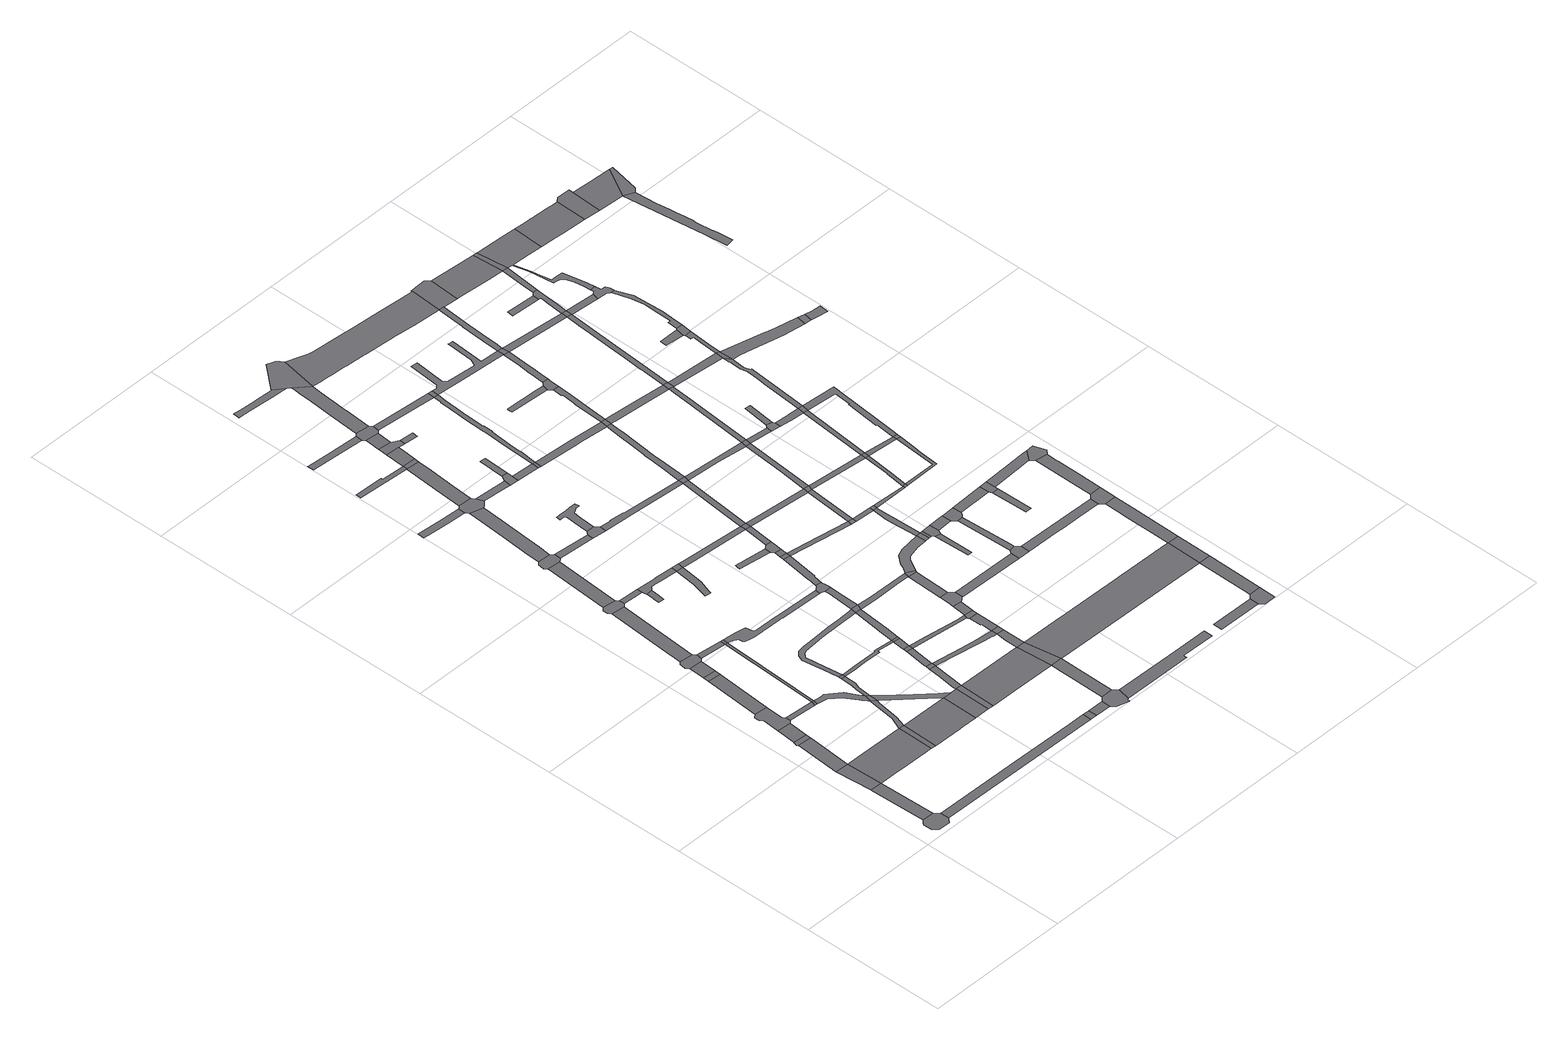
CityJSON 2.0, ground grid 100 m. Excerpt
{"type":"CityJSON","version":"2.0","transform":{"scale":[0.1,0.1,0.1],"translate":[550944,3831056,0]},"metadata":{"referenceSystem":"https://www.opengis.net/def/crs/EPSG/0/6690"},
"CityObjects":{
"road1":{"type":"Road","geometry":[{"type":"MultiSurface","lod":"1","boundaries":[[[0,1,2,3,4,5,6,7,8,9,10,11,12,13,14]]]}]},
"road2":{"type":"Road","attributes":{"RoadStructureAttribute.sectionType":"1"},"geometry":[{"type":"MultiSurface","lod":"1","boundaries":[[[15,16,0,14,17]]]}]},
"road3":{"type":"Road","geometry":[{"type":"MultiSurface","lod":"1","boundaries":[[[18,15,17,19]]]}]},
"road4":{"type":"Road","attributes":{"RoadStructureAttribute.sectionType":"1"},"geometry":[{"type":"MultiSurface","lod":"1","boundaries":[[[20,21,18,19,22]]]}]},
"road5":{"type":"Road","geometry":[{"type":"MultiSurface","lod":"1","boundaries":[[[23,24,25,20,22,26,27]]]}]},
"road6":{"type":"Road","attributes":{"RoadStructureAttribute.sectionType":"1"},"geometry":[{"type":"MultiSurface","lod":"1","boundaries":[[[28,27,26,29]]]}]},
"road7":{"type":"Road","geometry":[{"type":"MultiSurface","lod":"1","boundaries":[[[30,31,32,33,28,29,34,35,36,37]]]}]},
"road8":{"type":"Road","attributes":{"function":"3","RoadStructureAttribute.sectionType":"1"},"geometry":[{"type":"MultiSurface","lod":"1","boundaries":[[[38,39,19,17,40,41,42,43,44,45,46,47]]]}]},
"road9":{"type":"Road","attributes":{"RoadStructureAttribute.sectionType":"1"},"geometry":[{"type":"MultiSurface","lod":"1","boundaries":[[[48,30,37,49]]]}]},
"road10":{"type":"Road","attributes":{"RoadStructureAttribute.sectionType":"1"},"geometry":[{"type":"MultiSurface","lod":"1","boundaries":[[[35,34,50,51]]]}]},
"road11":{"type":"Road","geometry":[{"type":"MultiSurface","lod":"1","boundaries":[[[52,48,49,53]]]}]},
"road12":{"type":"Road","attributes":{"RoadStructureAttribute.sectionType":"1"},"geometry":[{"type":"MultiSurface","lod":"1","boundaries":[[[54,52,53,55]]]}]},
"road13":{"type":"Road","geometry":[{"type":"MultiSurface","lod":"1","boundaries":[[[47,46,56,57]]]}]},
"road14":{"type":"Road","geometry":[{"type":"MultiSurface","lod":"1","boundaries":[[[51,50,58,59]]]}]},
"road15":{"type":"Road","attributes":{"RoadStructureAttribute.sectionType":"1"},"geometry":[{"type":"MultiSurface","lod":"1","boundaries":[[[60,61,11,10,62,63]]]}]},
"road16":{"type":"Road","geometry":[{"type":"MultiSurface","lod":"1","boundaries":[[[64,65,66,67,68,69,54,55,70,71,72,73,74]]]}]},
"road17":{"type":"Road","attributes":{"RoadStructureAttribute.sectionType":"1"},"geometry":[{"type":"MultiSurface","lod":"1","boundaries":[[[75,76,77,78,79,80,59,58,81,82,83,84,85,86,87,88,89]]]}]},
"road18":{"type":"Road","attributes":{"RoadStructureAttribute.sectionType":"1"},"geometry":[{"type":"MultiSurface","lod":"1","boundaries":[[[88,90,91,92,47,57,93,94,95]]]}]},
"road19":{"type":"Road","attributes":{"RoadStructureAttribute.sectionType":"1"},"geometry":[{"type":"MultiSurface","lod":"1","boundaries":[[[96,97,98,51,59,99,100,101]]]}]},
"road20":{"type":"Road","attributes":{"RoadStructureAttribute.sectionType":"1"},"geometry":[{"type":"MultiSurface","lod":"1","boundaries":[[[102,103,104,64,74,105]]]}]},
"road21":{"type":"Road","attributes":{"RoadStructureAttribute.sectionType":"1"},"geometry":[{"type":"MultiSurface","lod":"1","boundaries":[[[106,72,71,96,107]]]}]},
"road22":{"type":"Road","attributes":{"function":"3","RoadStructureAttribute.sectionType":"1"},"geometry":[{"type":"MultiSurface","lod":"1","boundaries":[[[108,57,56,109,110,111,112]]]}]},
"road23":{"type":"Road","geometry":[{"type":"MultiSurface","lod":"1","boundaries":[[[89,88,95,113]]]}]},
"road24":{"type":"Road","attributes":{"RoadStructureAttribute.sectionType":"1"},"geometry":[{"type":"MultiSurface","lod":"1","boundaries":[[[114,115,116,117,89,113,118,119,120,121,122]]]}]},
"road25":{"type":"Road","geometry":[{"type":"MultiSurface","lod":"1","boundaries":[[[123,124,125,126,127,128,102,105,129,130,131,132,133]]]}]},
"road26":{"type":"Road","geometry":[{"type":"MultiSurface","lod":"1","boundaries":[[[107,96,101,134]]]}]},
"road27":{"type":"Road","geometry":[{"type":"MultiSurface","lod":"1","boundaries":[[[135,114,122,136]]]}]},
"road28":{"type":"Road","attributes":{"RoadStructureAttribute.sectionType":"1"},"geometry":[{"type":"MultiSurface","lod":"1","boundaries":[[[137,138,139,140,113,95,141,142,112,143]]]}]},
"road29":{"type":"Road","attributes":{"RoadStructureAttribute.sectionType":"1"},"geometry":[{"type":"MultiSurface","lod":"1","boundaries":[[[144,123,133,145]]]}]},
"road30":{"type":"Road","attributes":{"RoadStructureAttribute.sectionType":"1"},"geometry":[{"type":"MultiSurface","lod":"1","boundaries":[[[131,130,146,147,148,149,150]]]}]},
"road31":{"type":"Road","geometry":[{"type":"MultiSurface","lod":"1","boundaries":[[[112,111,151,152,143]]]}]},
"road32":{"type":"Road","geometry":[{"type":"MultiSurface","lod":"1","boundaries":[[[153,154,155,156,157,158,159,160]]]}]},
"road33":{"type":"Road","geometry":[{"type":"MultiSurface","lod":"1","boundaries":[[[161,162,163,164,165,144,145,166,167,168,169,170]]]}]},
"road34":{"type":"Road","geometry":[{"type":"MultiSurface","lod":"1","boundaries":[[[151,171,172,152]]]}]},
"road35":{"type":"Road","attributes":{"RoadStructureAttribute.sectionType":"1"},"geometry":[{"type":"MultiSurface","lod":"1","boundaries":[[[173,174,175,176,177,178,179]]]}]},
"road36":{"type":"Road","attributes":{"RoadStructureAttribute.sectionType":"1"},"geometry":[{"type":"MultiSurface","lod":"1","boundaries":[[[180,181,182,183,136,122,184,185,186,187,188,189]]]}]},
"road37":{"type":"Road","attributes":{"RoadStructureAttribute.sectionType":"1"},"geometry":[{"type":"MultiSurface","lod":"1","boundaries":[[[190,191,192,193,194,195,196,197,198,199,200,201,202,203,135,136,204,205,206,207,208,209,210,211]]]}]},
"road38":{"type":"Road","attributes":{"RoadStructureAttribute.sectionType":"1"},"geometry":[{"type":"MultiSurface","lod":"1","boundaries":[[[212,213,214,215,152,172,216,217]]]}]},
"road39":{"type":"Road","attributes":{"RoadStructureAttribute.sectionType":"1"},"geometry":[{"type":"MultiSurface","lod":"1","boundaries":[[[218,219,220,221,161,170,222,223,224,225]]]}]},
"road40":{"type":"Road","attributes":{"RoadStructureAttribute.sectionType":"1"},"geometry":[{"type":"MultiSurface","lod":"1","boundaries":[[[226,227,228,229,150,149,160,159,230,231,232,233,234,235,236,237]]]}]},
"road41":{"type":"Road","attributes":{"RoadStructureAttribute.sectionType":"1"},"geometry":[{"type":"MultiSurface","lod":"1","boundaries":[[[238,239,240,241,242,243,244,245,246,247,248,249,134,101,250,251,252,253,254,255,256,257,258,259,260,261,262,263,264,265,266,267]]]}]},
"road42":{"type":"Road","geometry":[{"type":"MultiSurface","lod":"1","boundaries":[[[268,212,217,269,270]]]}]},
"road43":{"type":"Road","geometry":[{"type":"MultiSurface","lod":"1","boundaries":[[[271,63,62,272,273]]]}]},
"road44":{"type":"Road","attributes":{"RoadStructureAttribute.sectionType":"1"},"geometry":[{"type":"MultiSurface","lod":"1","boundaries":[[[274,168,167,275,276]]]}]},
"road45":{"type":"Road","attributes":{"RoadStructureAttribute.sectionType":"1"},"geometry":[{"type":"MultiSurface","lod":"1","boundaries":[[[277,278,279,268,270,280,281]]]}]},
"road46":{"type":"Road","attributes":{"RoadStructureAttribute.sectionType":"1"},"geometry":[{"type":"MultiSurface","lod":"1","boundaries":[[[282,283,284,285,286,287,288,289]]]}]},
"road47":{"type":"Road","attributes":{"RoadStructureAttribute.sectionType":"1"},"geometry":[{"type":"MultiSurface","lod":"1","boundaries":[[[236,290,291,292,293,294,295,296,297,298,299]]]}]},
"road48":{"type":"Road","geometry":[{"type":"MultiSurface","lod":"1","boundaries":[[[300,277,281,301]]]}]},
"road49":{"type":"Road","attributes":{"RoadStructureAttribute.sectionType":"1"},"geometry":[{"type":"MultiSurface","lod":"1","boundaries":[[[273,272,302,303]]]}]},
"road50":{"type":"Road","geometry":[{"type":"MultiSurface","lod":"1","boundaries":[[[304,305,306,179,178,307,218,225,308,309,310,311,312,313]]]}]},
"road51":{"type":"Road","attributes":{"RoadStructureAttribute.sectionType":"1"},"geometry":[{"type":"MultiSurface","lod":"1","boundaries":[[[188,314,300,301,315]]]}]},
"road52":{"type":"Road","attributes":{"function":"3","RoadStructureAttribute.sectionType":"1"},"geometry":[{"type":"MultiSurface","lod":"1","boundaries":[[[316,317,318,172,171,319,320,321,322]]]}]},
"road53":{"type":"Road","geometry":[{"type":"MultiSurface","lod":"1","boundaries":[[[189,188,315,323]]]}]},
"road54":{"type":"Road","geometry":[{"type":"MultiSurface","lod":"1","boundaries":[[[237,236,299,324]]]}]},
"road55":{"type":"Road","attributes":{"RoadStructureAttribute.sectionType":"1"},"geometry":[{"type":"MultiSurface","lod":"1","boundaries":[[[325,326,327,328,329,330,331,332]]]}]},
"road56":{"type":"Road","attributes":{"RoadStructureAttribute.sectionType":"1"},"geometry":[{"type":"MultiSurface","lod":"1","boundaries":[[[211,333,334,335,189,323,336,337]]]}]},
"road57":{"type":"Road","attributes":{"RoadStructureAttribute.sectionType":"1"},"geometry":[{"type":"MultiSurface","lod":"1","boundaries":[[[288,338,339,304,313,340,341,342]]]}]},
"road58":{"type":"Road","geometry":[{"type":"MultiSurface","lod":"1","boundaries":[[[343,276,275,344,345,346]]]}]},
"road59":{"type":"Road","geometry":[{"type":"MultiSurface","lod":"1","boundaries":[[[347,348,303,302,349,350,351,352,353,354,355,356,357]]]}]},
"road60":{"type":"Road","attributes":{"RoadStructureAttribute.sectionType":"1"},"geometry":[{"type":"MultiSurface","lod":"1","boundaries":[[[358,359,360,269,217,361,362,363,364,365,366]]]}]},
"road61":{"type":"Road","geometry":[{"type":"MultiSurface","lod":"1","boundaries":[[[190,211,337,367]]]}]},
"road62":{"type":"Road","attributes":{"RoadStructureAttribute.sectionType":"1"},"geometry":[{"type":"MultiSurface","lod":"1","boundaries":[[[311,310,368,369,370]]]}]},
"road63":{"type":"Road","geometry":[{"type":"MultiSurface","lod":"1","boundaries":[[[371,372,373,374,375,376,377,378,379,380,381,382,383,384,385,386,387,388,343,346]]]}]},
"road64":{"type":"Road","geometry":[{"type":"MultiSurface","lod":"1","boundaries":[[[289,288,342,389]]]}]},
"road65":{"type":"Road","attributes":{"RoadStructureAttribute.sectionType":"1"},"geometry":[{"type":"MultiSurface","lod":"1","boundaries":[[[390,391,301,281,392,393,394]]]}]},
"road66":{"type":"Road","attributes":{"RoadStructureAttribute.sectionType":"1"},"geometry":[{"type":"MultiSurface","lod":"1","boundaries":[[[321,395,396,347,357,397,398]]]}]},
"road67":{"type":"Road","attributes":{"RoadStructureAttribute.sectionType":"1"},"geometry":[{"type":"MultiSurface","lod":"1","boundaries":[[[399,400,289,389,401,402,403]]]}]},
"road68":{"type":"Road","attributes":{"RoadStructureAttribute.sectionType":"1"},"geometry":[{"type":"MultiSurface","lod":"1","boundaries":[[[404,405,406,190,367,407,408]]]}]},
"road69":{"type":"Road","geometry":[{"type":"MultiSurface","lod":"1","boundaries":[[[409,410,411,412,413,267,266,414,404,408,415,416,417,418,419]]]}]},
"road70":{"type":"Road","geometry":[{"type":"MultiSurface","lod":"1","boundaries":[[[420,421,399,403,422,423,424]]]}]},
"road71":{"type":"Road","attributes":{"RoadStructureAttribute.sectionType":"1"},"geometry":[{"type":"MultiSurface","lod":"1","boundaries":[[[425,420,424,426]]]}]},
"road72":{"type":"Road","geometry":[{"type":"MultiSurface","lod":"1","boundaries":[[[322,321,398,427]]]}]},
"road73":{"type":"Road","attributes":{"RoadStructureAttribute.sectionType":"1"},"geometry":[{"type":"MultiSurface","lod":"1","boundaries":[[[428,429,430,324,299,431,432,433,434]]]}]},
"road74":{"type":"Road","attributes":{"RoadStructureAttribute.sectionType":"1"},"geometry":[{"type":"MultiSurface","lod":"1","boundaries":[[[435,436,437,438,439,440,441,442,443,444,445,446]]]}]},
"road75":{"type":"Road","geometry":[{"type":"MultiSurface","lod":"1","boundaries":[[[447,448,449,450,451,452]]]}]},
"road76":{"type":"Road","geometry":[{"type":"MultiSurface","lod":"1","boundaries":[[[453,370,369,454,455,456]]]}]},
"road77":{"type":"Road","geometry":[{"type":"MultiSurface","lod":"1","boundaries":[[[457,458,332,331,459,425,426,460,461,462,463,464]]]}]},
"road78":{"type":"Road","attributes":{"RoadStructureAttribute.sectionType":"1"},"geometry":[{"type":"MultiSurface","lod":"1","boundaries":[[[365,465,322,427,466]]]}]},
"road79":{"type":"Road","attributes":{"RoadStructureAttribute.sectionType":"1"},"geometry":[{"type":"MultiSurface","lod":"1","boundaries":[[[467,468,469,409,419,470,471,472,473,474,475]]]}]},
"road80":{"type":"Road","geometry":[{"type":"MultiSurface","lod":"1","boundaries":[[[366,365,466,476]]]}]},
"road81":{"type":"Road","geometry":[{"type":"MultiSurface","lod":"1","boundaries":[[[477,478,453,456]]]}]},
"road82":{"type":"Road","attributes":{"RoadStructureAttribute.sectionType":"1"},"geometry":[{"type":"MultiSurface","lod":"1","boundaries":[[[479,367,337,480,481,482,483,484,485,486]]]}]},
"road83":{"type":"Road","geometry":[{"type":"MultiSurface","lod":"1","boundaries":[[[487,488,423,422]]]}]},
"road84":{"type":"Road","attributes":{"RoadStructureAttribute.sectionType":"1"},"geometry":[{"type":"MultiSurface","lod":"1","boundaries":[[[489,490,491,366,476,492]]]}]},
"road85":{"type":"Road","geometry":[{"type":"MultiSurface","lod":"1","boundaries":[[[493,467,475,494]]]}]},
"road86":{"type":"Road","attributes":{"RoadStructureAttribute.sectionType":"1"},"geometry":[{"type":"MultiSurface","lod":"1","boundaries":[[[495,455,454,496,497]]]}]},
"road87":{"type":"Road","geometry":[{"type":"MultiSurface","lod":"1","boundaries":[[[394,393,498,489,492,499,500,501]]]}]},
"road88":{"type":"Road","attributes":{"RoadStructureAttribute.sectionType":"1"},"geometry":[{"type":"MultiSurface","lod":"1","boundaries":[[[502,493,494,503,504]]]}]},
"road89":{"type":"Road","attributes":{"RoadStructureAttribute.sectionType":"1"},"geometry":[{"type":"MultiSurface","lod":"1","boundaries":[[[505,506,507,508,509,457,464,510,511,512,513,514,515]]]}]},
"road90":{"type":"Road","geometry":[{"type":"MultiSurface","lod":"1","boundaries":[[[516,517,452,451,502,504,518,519]]]}]},
"road91":{"type":"Road","attributes":{"RoadStructureAttribute.sectionType":"1"},"geometry":[{"type":"MultiSurface","lod":"1","boundaries":[[[520,521,522,523,345,344,524,525,526]]]}]},
"road92":{"type":"Road","attributes":{"RoadStructureAttribute.sectionType":"1"},"geometry":[{"type":"MultiSurface","lod":"1","boundaries":[[[527,501,500,528]]]}]},
"road93":{"type":"Road","geometry":[{"type":"MultiSurface","lod":"1","boundaries":[[[497,496,529,530]]]}]},
"road94":{"type":"Road","attributes":{"RoadStructureAttribute.sectionType":"1"},"geometry":[{"type":"MultiSurface","lod":"1","boundaries":[[[433,531,532,516,519,533,534,535]]]}]},
"road95":{"type":"Road","geometry":[{"type":"MultiSurface","lod":"1","boundaries":[[[536,537,527,528,538,539,540,541,542,543,544,545]]]}]},
"road96":{"type":"Road","attributes":{"RoadStructureAttribute.sectionType":"1"},"geometry":[{"type":"MultiSurface","lod":"1","boundaries":[[[546,355,354,547,548,549,550,551]]]}]},
"road97":{"type":"Road","geometry":[{"type":"MultiSurface","lod":"1","boundaries":[[[552,553,554,446,445,505,515,555,556,557]]]}]},
"road98":{"type":"Road","geometry":[{"type":"MultiSurface","lod":"1","boundaries":[[[434,433,535,558]]]}]},
"road99":{"type":"Road","attributes":{"RoadStructureAttribute.sectionType":"1"},"geometry":[{"type":"MultiSurface","lod":"1","boundaries":[[[485,536,545,559]]]}]},
"road100":{"type":"Road","attributes":{"RoadStructureAttribute.sectionType":"1"},"geometry":[{"type":"MultiSurface","lod":"1","boundaries":[[[560,462,461,561,562,563,564]]]}]},
"road101":{"type":"Road","geometry":[{"type":"MultiSurface","lod":"1","boundaries":[[[486,485,559,565,566]]]}]},
"road102":{"type":"Road","attributes":{"RoadStructureAttribute.sectionType":"1"},"geometry":[{"type":"MultiSurface","lod":"1","boundaries":[[[567,494,475,568,569]]]}]},
"road103":{"type":"Road","attributes":{"RoadStructureAttribute.sectionType":"1"},"geometry":[{"type":"MultiSurface","lod":"1","boundaries":[[[525,570,434,558,571]]]}]},
"road104":{"type":"Road","attributes":{"RoadStructureAttribute.sectionType":"1"},"geometry":[{"type":"MultiSurface","lod":"1","boundaries":[[[563,572,573,574,575,576,577,578,579,580,497,530,581,582,583,584,585,586,587,588,589,590,591,592]]]}]},
"road105":{"type":"Road","attributes":{"RoadStructureAttribute.sectionType":"1"},"geometry":[{"type":"MultiSurface","lod":"1","boundaries":[[[593,594,595,596,597,566,565,598,599,600,601]]]}]},
"road106":{"type":"Road","attributes":{"RoadStructureAttribute.sectionType":"1"},"geometry":[{"type":"MultiSurface","lod":"1","boundaries":[[[602,603,530,529,604,605,606,607,608,609,610]]]}]},
"road107":{"type":"Road","geometry":[{"type":"MultiSurface","lod":"1","boundaries":[[[526,525,571,611]]]}]},
"road108":{"type":"Road","attributes":{"RoadStructureAttribute.sectionType":"1"},"geometry":[{"type":"MultiSurface","lod":"1","boundaries":[[[558,535,612,613]]]}]},
"road109":{"type":"Road","attributes":{"RoadStructureAttribute.sectionType":"1"},"geometry":[{"type":"MultiSurface","lod":"1","boundaries":[[[614,615,542,541,616,617]]]}]},
"road110":{"type":"Road","geometry":[{"type":"MultiSurface","lod":"1","boundaries":[[[564,563,592,618,619]]]}]},
"road111":{"type":"Road","geometry":[{"type":"MultiSurface","lod":"1","boundaries":[[[569,568,620,621]]]}]},
"road112":{"type":"Road","attributes":{"function":"3","RoadStructureAttribute.sectionType":"1"},"geometry":[{"type":"MultiSurface","lod":"1","boundaries":[[[622,623,624,625,626,627,427,398,628,629,630]]]}]},
"road113":{"type":"Road","attributes":{"RoadStructureAttribute.sectionType":"1"},"geometry":[{"type":"MultiSurface","lod":"1","boundaries":[[[609,631,632,633,634,635,636,637,638,526,611,639,640,641,642,643,644,645,646]]]}]},
"road114":{"type":"Road","geometry":[{"type":"MultiSurface","lod":"1","boundaries":[[[647,593,601,648,649]]]}]},
"road115":{"type":"Road","attributes":{"RoadStructureAttribute.sectionType":"1"},"geometry":[{"type":"MultiSurface","lod":"1","boundaries":[[[650,612,569,621]]]}]},
"road116":{"type":"Road","attributes":{"RoadStructureAttribute.sectionType":"1"},"geometry":[{"type":"MultiSurface","lod":"1","boundaries":[[[651,652,653,654,655]]]}]},
"road117":{"type":"Road","attributes":{"RoadStructureAttribute.sectionType":"1"},"geometry":[{"type":"MultiSurface","lod":"1","boundaries":[[[621,620,656,657]]]}]},
"road118":{"type":"Road","attributes":{"RoadStructureAttribute.sectionType":"1"},"geometry":[{"type":"MultiSurface","lod":"1","boundaries":[[[658,659,649,648,660]]]}]},
"road119":{"type":"Road","attributes":{"RoadStructureAttribute.sectionType":"1"},"geometry":[{"type":"MultiSurface","lod":"1","boundaries":[[[656,661,662,593,647,663,664,665]]]}]},
"road120":{"type":"Road","geometry":[{"type":"MultiSurface","lod":"1","boundaries":[[[666,658,660,667,668,651,655,669,670,671]]]}]},
"road121":{"type":"Road","attributes":{"RoadStructureAttribute.sectionType":"1"},"geometry":[{"type":"MultiSurface","lod":"1","boundaries":[[[672,673,611,571,674,675,676,677]]]}]},
"road122":{"type":"Road","attributes":{"RoadStructureAttribute.sectionType":"1"},"geometry":[{"type":"MultiSurface","lod":"1","boundaries":[[[678,679,680,681,682,683,684,685]]]}]},
"road123":{"type":"Road","geometry":[{"type":"MultiSurface","lod":"1","boundaries":[[[613,612,650,686]]]}]},
"road124":{"type":"Road","geometry":[{"type":"MultiSurface","lod":"1","boundaries":[[[610,609,646,687]]]}]},
"road125":{"type":"Road","geometry":[{"type":"MultiSurface","lod":"1","boundaries":[[[657,656,665,688]]]}]},
"road126":{"type":"Road","geometry":[{"type":"MultiSurface","lod":"1","boundaries":[[[689,690,691,692,617,616,693,694]]]}]},
"road127":{"type":"Road","attributes":{"function":"2","RoadStructureAttribute.sectionType":"1"},"geometry":[{"type":"MultiSurface","lod":"1","boundaries":[[[695,696,697,698,699,700,701,702,555,515,703,704,705,706,707,708,709,710,711,712,713,714,715,716]]]}]},
"road128":{"type":"Road","attributes":{"RoadStructureAttribute.sectionType":"1"},"geometry":[{"type":"MultiSurface","lod":"1","boundaries":[[[717,666,671,718]]]}]},
"road129":{"type":"Road","attributes":{"RoadStructureAttribute.sectionType":"1"},"geometry":[{"type":"MultiSurface","lod":"1","boundaries":[[[719,720,721,722,723,724,725,726,727,728,729,730,731,619,618,732,733,734]]]}]},
"road130":{"type":"Road","attributes":{"RoadStructureAttribute.sectionType":"1"},"geometry":[{"type":"MultiSurface","lod":"1","boundaries":[[[735,736,737,738,739,740,610,687,741,742,743,744,745,746,747]]]}]},
"road131":{"type":"Road","attributes":{"RoadStructureAttribute.sectionType":"1"},"geometry":[{"type":"MultiSurface","lod":"1","boundaries":[[[748,749,750,751]]]}]},
"road132":{"type":"Road","attributes":{"RoadStructureAttribute.sectionType":"1"},"geometry":[{"type":"MultiSurface","lod":"1","boundaries":[[[676,752,613,686,753]]]}]},
"road133":{"type":"Road","attributes":{"RoadStructureAttribute.sectionType":"1"},"geometry":[{"type":"MultiSurface","lod":"1","boundaries":[[[754,755,756,757,691,690]]]}]},
"road134":{"type":"Road","attributes":{"RoadStructureAttribute.sectionType":"1"},"geometry":[{"type":"MultiSurface","lod":"1","boundaries":[[[758,688,665,759,760]]]}]},
"road135":{"type":"Road","geometry":[{"type":"MultiSurface","lod":"1","boundaries":[[[761,762,685,684,735,747,763,764,765]]]}]},
"road136":{"type":"Road","geometry":[{"type":"MultiSurface","lod":"1","boundaries":[[[766,767,768,717,718,769,756,755,770,771,772]]]}]},
"road137":{"type":"Road","attributes":{"RoadStructureAttribute.sectionType":"1"},"geometry":[{"type":"MultiSurface","lod":"1","boundaries":[[[686,650,773,774]]]}]},
"road138":{"type":"Road","geometry":[{"type":"MultiSurface","lod":"1","boundaries":[[[677,676,753,775]]]}]},
"road139":{"type":"Road","attributes":{"RoadStructureAttribute.sectionType":"1"},"geometry":[{"type":"MultiSurface","lod":"1","boundaries":[[[776,777,778,687,646,779,780,781,782,783,784]]]}]},
"road140":{"type":"Road","attributes":{"RoadStructureAttribute.sectionType":"1"},"geometry":[{"type":"MultiSurface","lod":"1","boundaries":[[[785,786,787,788,789,790,761,765,791,792,793,794,795]]]}]},
"road141":{"type":"Road","geometry":[{"type":"MultiSurface","lod":"1","boundaries":[[[796,760,759,797]]]}]},
"road142":{"type":"Road","attributes":{"RoadStructureAttribute.sectionType":"1"},"geometry":[{"type":"MultiSurface","lod":"1","boundaries":[[[798,799,775,753,800,801,802,803]]]}]},
"road143":{"type":"Road","geometry":[{"type":"MultiSurface","lod":"1","boundaries":[[[804,805,751,750,806,807,808,809]]]}]},
"road144":{"type":"Road","geometry":[{"type":"MultiSurface","lod":"1","boundaries":[[[734,733,785,795,810]]]}]},
"road145":{"type":"Road","attributes":{"RoadStructureAttribute.sectionType":"1"},"geometry":[{"type":"MultiSurface","lod":"1","boundaries":[[[811,766,772,812]]]}]},
"road146":{"type":"Road","attributes":{"RoadStructureAttribute.sectionType":"1"},"geometry":[{"type":"MultiSurface","lod":"1","boundaries":[[[813,814,815,816,817,677,775,818,819,820,821,822]]]}]},
"road147":{"type":"Road","attributes":{"RoadStructureAttribute.sectionType":"1"},"geometry":[{"type":"MultiSurface","lod":"1","boundaries":[[[773,823,824,760,796,825,826]]]}]},
"road148":{"type":"Road","attributes":{"RoadStructureAttribute.sectionType":"1"},"geometry":[{"type":"MultiSurface","lod":"1","boundaries":[[[694,693,827,828,829,830,831,832]]]}]},
"road149":{"type":"Road","attributes":{"RoadStructureAttribute.sectionType":"1"},"geometry":[{"type":"MultiSurface","lod":"1","boundaries":[[[629,833,804,809,834,835]]]}]},
"road150":{"type":"Road","geometry":[{"type":"MultiSurface","lod":"1","boundaries":[[[836,803,802,837,838,839]]]}]},
"road151":{"type":"Road","attributes":{"RoadStructureAttribute.sectionType":"1"},"geometry":[{"type":"MultiSurface","lod":"1","boundaries":[[[715,840,841,842,734,810,843,844,845,846]]]}]},
"road152":{"type":"Road","geometry":[{"type":"MultiSurface","lod":"1","boundaries":[[[774,773,826,847]]]}]},
"road153":{"type":"Road","attributes":{"RoadStructureAttribute.sectionType":"1"},"geometry":[{"type":"MultiSurface","lod":"1","boundaries":[[[848,849,850,851,852]]]}]},
"road154":{"type":"Road","geometry":[{"type":"MultiSurface","lod":"1","boundaries":[[[853,854,855,856,836,839]]]}]},
"road155":{"type":"Road","geometry":[{"type":"MultiSurface","lod":"1","boundaries":[[[784,783,813,822,857,858,859]]]}]},
"road156":{"type":"Road","attributes":{"RoadStructureAttribute.sectionType":"1"},"geometry":[{"type":"MultiSurface","lod":"1","boundaries":[[[860,861,796,797,862,863,864,865]]]}]},
"road157":{"type":"Road","geometry":[{"type":"MultiSurface","lod":"1","boundaries":[[[866,811,812,852,851,867]]]}]},
"road158":{"type":"Road","geometry":[{"type":"MultiSurface","lod":"1","boundaries":[[[630,629,835,868]]]}]},
"road159":{"type":"Road","attributes":{"RoadStructureAttribute.sectionType":"1"},"geometry":[{"type":"MultiSurface","lod":"1","boundaries":[[[869,774,847,870,871,872]]]}]},
"road160":{"type":"Road","attributes":{"RoadStructureAttribute.sectionType":"1"},"geometry":[{"type":"MultiSurface","lod":"1","boundaries":[[[873,874,838,837,875,876,869,877]]]}]},
"road161":{"type":"Road","attributes":{"RoadStructureAttribute.sectionType":"1"},"geometry":[{"type":"MultiSurface","lod":"1","boundaries":[[[847,826,860,878]]]}]},
"road162":{"type":"Road","attributes":{"RoadStructureAttribute.sectionType":"1"},"geometry":[{"type":"MultiSurface","lod":"1","boundaries":[[[879,810,795,880,881,882]]]}]},
"road163":{"type":"Road","geometry":[{"type":"MultiSurface","lod":"1","boundaries":[[[883,884,885,716,715,846,886,887,888]]]}]},
"road164":{"type":"Road","attributes":{"RoadStructureAttribute.sectionType":"1"},"geometry":[{"type":"MultiSurface","lod":"1","boundaries":[[[889,890,891,892,893,630,868,894,895,896]]]}]},
"road165":{"type":"Road","attributes":{"RoadStructureAttribute.sectionType":"1"},"geometry":[{"type":"MultiSurface","lod":"1","boundaries":[[[881,897,898,899,900,901,902,784,859,903,904,905,906,907]]]}]},
"road166":{"type":"Road","geometry":[{"type":"MultiSurface","lod":"1","boundaries":[[[877,869,872,908]]]}]},
"road167":{"type":"Road","geometry":[{"type":"MultiSurface","lod":"1","boundaries":[[[878,860,865,909]]]}]},
"road168":{"type":"Road","attributes":{"RoadStructureAttribute.sectionType":"1"},"geometry":[{"type":"MultiSurface","lod":"1","boundaries":[[[910,911,858,857,912,913,914]]]}]},
"road169":{"type":"Road","attributes":{"RoadStructureAttribute.sectionType":"1"},"geometry":[{"type":"MultiSurface","lod":"1","boundaries":[[[915,916,917,918,919,920,908,872,921,922,923,924,925,926,878,909]]]}]},
"road170":{"type":"Road","geometry":[{"type":"MultiSurface","lod":"1","boundaries":[[[927,928,929,866,867,930,931]]]}]},
"road171":{"type":"Road","geometry":[{"type":"MultiSurface","lod":"1","boundaries":[[[932,933,832,831,934,889,896,935]]]}]},
"road172":{"type":"Road","geometry":[{"type":"MultiSurface","lod":"1","boundaries":[[[936,937,938,939]]]}]},
"road173":{"type":"Road","geometry":[{"type":"MultiSurface","lod":"1","boundaries":[[[913,940,941,942,943,944,945,946,877,908,947,948,949,950,951]]]}]},
"road174":{"type":"Road","geometry":[{"type":"MultiSurface","lod":"1","boundaries":[[[882,881,907,952]]]}]},
"road175":{"type":"Road","attributes":{"RoadStructureAttribute.sectionType":"1"},"geometry":[{"type":"MultiSurface","lod":"1","boundaries":[[[953,954,932,935,955,956,957,958]]]}]},
"road176":{"type":"Road","attributes":{"function":"2","RoadStructureAttribute.sectionType":"1"},"geometry":[{"type":"MultiSurface","lod":"1","boundaries":[[[959,960,961,888,887,962,963,964,965,966]]]}]},
"road177":{"type":"Road","geometry":[{"type":"MultiSurface","lod":"1","boundaries":[[[967,939,938,968,969,970,882,952,971,972,973]]]}]},
"road178":{"type":"Road","geometry":[{"type":"MultiSurface","lod":"1","boundaries":[[[914,913,951,974]]]}]},
"road179":{"type":"Road","geometry":[{"type":"MultiSurface","lod":"1","boundaries":[[[975,976,977,978,979]]]}]},
"road180":{"type":"Road","geometry":[{"type":"MultiSurface","lod":"1","boundaries":[[[980,927,931,981,953,958,982]]]}]},
"road181":{"type":"Road","attributes":{"RoadStructureAttribute.sectionType":"1"},"geometry":[{"type":"MultiSurface","lod":"1","boundaries":[[[983,984,952,907,985,986,987]]]}]},
"road182":{"type":"Road","attributes":{"RoadStructureAttribute.sectionType":"1"},"geometry":[{"type":"MultiSurface","lod":"1","boundaries":[[[988,989,990,991,992,993,994,995,996,997,914,974]]]}]},
"road183":{"type":"Road","attributes":{"RoadStructureAttribute.sectionType":"1"},"geometry":[{"type":"MultiSurface","lod":"1","boundaries":[[[965,998,967,973,999]]]}]},
"road184":{"type":"Road","geometry":[{"type":"MultiSurface","lod":"1","boundaries":[[[1000,979,978,992,991,1001,1002]]]}]},
"road185":{"type":"Road","geometry":[{"type":"MultiSurface","lod":"1","boundaries":[[[966,965,999,1003]]]}]},
"road186":{"type":"Road","attributes":{"RoadStructureAttribute.sectionType":"1"},"geometry":[{"type":"MultiSurface","lod":"1","boundaries":[[[1004,1005,1006,1007,1008,1009,1010,1011,1012,1013,1014,1015,1016,1000,1002]]]}]},
"road187":{"type":"Road","geometry":[{"type":"MultiSurface","lod":"1","boundaries":[[[1017,1018,1019,1020,1021,1022,1023,1024,1025,1026,987,986,1027,1028,1029,1011,1010]]]}]},
"road188":{"type":"Road","attributes":{"RoadStructureAttribute.sectionType":"1"},"geometry":[{"type":"MultiSurface","lod":"1","boundaries":[[[1030,1031,1032,1003,999,1033,1034,1035,1036,1037,1038,1039,1040,1041,1042,1043,1025,1024,1044,1045,1046,1047,1048,1049,1050,1051,1052,1053,1054,1055,1056,1057]]]}]},
"road189":{"type":"Road","attributes":{"RoadStructureAttribute.sectionType":"1"},"geometry":[{"type":"MultiSurface","lod":"1","boundaries":[[[1058,1059,1060,1061,974,951,1062,1063,1064,1065,1066,1067,1068]]]}]},
"road190":{"type":"Road","geometry":[{"type":"MultiSurface","lod":"1","boundaries":[[[1068,1067,1069,1070]]]}]},
"road191":{"type":"Road","geometry":[{"type":"MultiSurface","lod":"1","boundaries":[[[1071,1070,1069,1072,1073,1074]]]}]},
"road192":{"type":"Road","geometry":[{"type":"MultiSurface","lod":"1","boundaries":[[[1056,1075,1076,1077,1078,1079,1080,1081,1082,1083,1084,1085,1057]]]}]},
"road193":{"type":"Road","geometry":[{"type":"MultiSurface","lod":"1","boundaries":[[[1086,1079,1078,1087,1088,1089,1090]]]}]},
"road194":{"type":"Road","attributes":{"RoadStructureAttribute.sectionType":"1"},"geometry":[{"type":"MultiSurface","lod":"1","boundaries":[[[1091,1092,1093,1094,1095,1096,1097,1098,1099,1100,1101,1102,1103,1104,1105,1106,1107,1108]]]}]},
"road195":{"type":"Road","attributes":{"function":"2","RoadStructureAttribute.sectionType":"1"},"geometry":[{"type":"MultiSurface","lod":"1","boundaries":[[[1109,1110,1111,1112,1113,1089,1088,1091,1114]]]}]},
"road196":{"type":"Road","geometry":[{"type":"MultiSurface","lod":"1","boundaries":[[[1114,1091,1108,1115,1116,1117]]]}]}
},
"vertices":[
[137,166,0],[118,146,0],[116,143,0],[108,135,0],[111,74,0],[119,66,0],[120,65,0],[140,45,0],[221,43,0],[240,63,0],[248,72,0],[248,133,0],[239,142,0],[238,143,0],[218,164,0],
[128,558,0],[128,556,0],[208,556,0],
[108,808,0],[201,806,0],
[132,1120,0],[108,811,0],[223,1114,0],
[130,1158,0],[124,1131,0],[127,1126,0],[226,1150,0],[134,1158,0],
[145,1291,0],[236,1285,0],
[159,1484,0],[137,1466,0],[136,1431,0],[154,1408,0],[255,1302,0],[257,1336,0],[241,1355,0],[250,1477,0],
[327,805,0],[215,806,0],[228,556,0],[312,555,0],[324,555,0],[373,554,0],[375,554,0],[575,551,0],[622,551,0],[625,801,0],
[188,1870,0],[278,1863,0],
[445,1288,0],[457,1321,0],
[191,1911,0],[280,1904,0],
[199,2022,0],[289,2019,0],
[656,550,0],[660,800,0],
[465,1285,0],[471,1320,0],
[1305,118,0],[858,125,0],[1420,56,0],[1421,117,0],
[204,2102,0],[189,2089,0],[187,2087,0],[181,2043,0],[182,2042,0],[185,2039,0],[305,2033,0],[309,2036,0],[310,2075,0],[308,2078,0],[295,2094,0],
[692,1147,0],[689,1153,0],[639,1242,0],[549,1314,0],[539,1314,0],[516,1316,0],[526,1275,0],[536,1273,0],[600,1219,0],[654,1132,0],[661,1122,0],[662,1120,0],[679,1092,0],[688,1083,0],[700,1133,0],
[687,1073,0],[661,890,0],[627,806,0],[687,877,0],[709,1033,0],[718,1056,0],
[487,2016,0],[476,1781,0],[478,1781,0],[479,1469,0],[506,2010,0],[506,2014,0],
[245,2667,0],[210,2184,0],[208,2149,0],[336,2659,0],
[312,2075,0],[489,2055,0],
[664,800,0],[858,547,0],[881,547,0],[986,545,0],[989,796,0],
[720,1116,0],
[717,1332,0],[713,1245,0],[706,1209,0],[703,1180,0],[721,1131,0],[729,1209,0],[743,1251,0],[745,1327,0],[745,1330,0],
[251,2741,0],[235,2726,0],[232,2724,0],[231,2723,0],[231,2687,0],[232,2685,0],[351,2671,0],[360,2678,0],[355,2714,0],[354,2715,0],[341,2730,0],
[510,2053,0],
[719,1356,0],[748,1351,0],
[1023,820,0],[1001,840,0],[897,940,0],[757,1079,0],[720,1054,0],[973,811,0],[1049,795,0],
[285,3196,0],[374,3189,0],
[361,2678,0],[480,2669,0],[494,2668,0],[496,2668,0],[497,2705,0],
[1092,544,0],[1095,794,0],
[501,2585,0],[500,2581,0],[497,2541,0],[516,2538,0],[535,2536,0],[541,2581,0],[547,2639,0],[505,2635,0],
[290,3276,0],[274,3262,0],[271,3259,0],[268,3216,0],[271,3213,0],[390,3203,0],[395,3207,0],[399,3253,0],[394,3258,0],[380,3273,0],
[1132,543,0],[1135,794,0],
[169,3929,0],[4,3941,0],[1,3895,0],[34,3892,0],[189,3880,0],[317,3871,0],[319,3918,0],
[1052,1359,0],[1020,1361,0],[1017,1351,0],[850,1354,0],[837,1329,0],[927,1332,0],[1032,1328,0],[1035,1346,0],[1152,1332,0],[1154,1350,0],
[1196,1700,0],[1189,1698,0],[1176,1695,0],[1076,1691,0],[991,1690,0],[872,1682,0],[784,1681,0],[728,1671,0],[717,1663,0],[699,1645,0],[690,1627,0],[683,1607,0],[684,1604,0],[704,1459,0],[729,1477,0],[714,1608,0],[720,1615,0],[737,1635,0],[757,1643,0],[904,1654,0],[1037,1656,0],[1189,1659,0],
[1118,1021,0],[1111,944,0],[1095,817,0],[1095,795,0],[1162,1012,0],[1163,1017,0],
[333,3848,0],[327,3754,0],[310,3542,0],[297,3361,0],[388,3361,0],[397,3486,0],[411,3674,0],[423,3821,0],
[639,2698,0],[638,2699,0],[637,2696,0],[586,2699,0],[559,2652,0],[566,2661,0],[585,2659,0],[585,2661,0],[585,2662,0],[636,2658,0],[763,2647,0],[767,2688,0],
[1074,1960,0],[888,1967,0],[860,1969,0],[688,1973,0],[685,1976,0],[678,1982,0],[670,2027,0],[670,2030,0],[655,2032,0],[598,2043,0],[526,2051,0],[524,2051,0],[508,2014,0],[520,2012,0],[551,2004,0],[561,1998,0],[564,1997,0],[565,1996,0],[573,1984,0],[574,1963,0],[583,1953,0],[620,1944,0],[634,1941,0],[649,1941,0],[857,1936,0],[861,1935,0],[880,1932,0],[1073,1927,0],[1175,1922,0],[1177,1955,0],
[1121,1051,0],[1165,1047,0],[1163,1047,0],
[1452,116,0],[1467,55,0],[1468,116,0],
[400,3253,0],[649,3188,0],[652,3232,0],
[1141,1219,0],[1139,1199,0],[1122,1067,0],[1183,1209,0],[1184,1215,0],
[214,4411,0],[214,4415,0],[214,4421,0],[134,4424,0],[14,4429,0],[11,4393,0],[372,4368,0],[374,4400,0],
[747,2499,0],[725,2411,0],[724,2405,0],[719,2386,0],[719,2385,0],[738,2381,0],[757,2377,0],[764,2400,0],[790,2488,0],[811,2643,0],
[1144,1247,0],[1186,1242,0],
[1576,54,0],[1579,115,0],
[339,3934,0],[324,3922,0],[320,3918,0],[318,3871,0],[438,3834,0],[458,3851,0],[467,3860,0],[448,3909,0],[442,3917,0],[431,3930,0],
[1151,1321,0],[1196,1326,0],
[1582,787,0],[1155,794,0],[1146,794,0],[1312,541,0],[1581,537,0],[1611,536,0],[1592,786,0],
[1199,1344,0],
[814,2684,0],
[192,4784,0],[10,4797,0],[7,4797,0],[7,4752,0],[9,4752,0],[172,4741,0],[380,4726,0],[383,4770,0],
[1189,1650,0],[1175,1535,0],[1164,1435,0],[1211,1445,0],[1232,1659,0],
[371,4364,0],[354,4124,0],[442,4081,0],[455,4259,0],[463,4360,0],
[672,3255,0],[747,3180,0],[750,3225,0],[724,3251,0],
[1607,143,0],[1587,122,0],[1586,44,0],[1603,25,0],[1683,4,0],[1686,4,0],[1687,17,0],[1698,26,0],[1717,112,0],[1688,139,0],[1685,142,0],
[1584,990,0],[1496,998,0],[1370,1014,0],[1263,1003,0],[1514,961,0],[1558,953,0],[1577,949,0],[1599,946,0],[1600,988,0],
[1246,1697,0],
[615,3848,0],[668,3844,0],[672,3892,0],
[733,3359,0],[740,3416,0],[752,3423,0],[754,3424,0],[773,3435,0],[801,3435,0],[800,3450,0],[799,3466,0],[755,3465,0],[747,3465,0],[706,3464,0],[674,3464,0],[642,3463,0],[642,3448,0],[642,3434,0],[674,3433,0],[683,3417,0],[678,3358,0],
[465,4394,0],
[1536,1196,0],[1311,1226,0],[1314,1199,0],[1584,1166,0],[1591,1192,0],
[1610,432,0],[1609,329,0],[1690,432,0],[1692,535,0],
[384,4535,0],[375,4405,0],[466,4412,0],[473,4488,0],[476,4529,0],
[1209,1913,0],[1209,1882,0],[1196,1713,0],[1248,1815,0],[1254,1910,0],
[1210,1985,0],[1210,1982,0],[1210,1980,0],[1188,1963,0],[1183,1959,0],[1189,1921,0],[1256,1932,0],[1253,1952,0],[1249,1977,0],[1249,1979,0],[1249,1980,0],
[389,4600,0],[386,4565,0],[524,4524,0],[527,4564,0],[480,4592,0],
[397,4707,0],[488,4699,0],
[1652,785,0],
[1294,2643,0],[888,2677,0],[825,2683,0],[827,2642,0],[885,2637,0],[1293,2604,0],[1294,2644,0],
[223,5399,0],[218,5398,0],[125,5404,0],[54,5410,0],[51,5367,0],[56,5367,0],[141,5361,0],[309,5349,0],[357,5345,0],[394,5342,0],[421,5340,0],[357,5393,0],
[1028,2438,0],[1024,2418,0],[1021,2398,0],[1022,2398,0],[1244,2370,0],[1248,2410,0],
[693,3930,0],[727,3839,0],[731,3888,0],[733,3928,0],
[403,4788,0],[388,4774,0],[384,4722,0],[503,4711,0],[507,4713,0],[510,4758,0],[507,4762,0],[495,4778,0],
[1593,872,0],[1652,945,0],
[1249,2271,0],[1219,2053,0],[1219,2051,0],[1259,2045,0],[1259,2047,0],[1259,2048,0],[1266,2048,0],[1297,2259,0],[1298,2265,0],
[1653,988,0],
[742,4105,0],[702,4107,0],
[1349,1689,0],[1234,1659,0],[1238,1659,0],[1355,1653,0],[1526,1655,0],[1623,1650,0],[1623,1649,0],[1629,1687,0],
[618,4516,0],[622,4556,0],
[1593,1151,0],[1594,1067,0],[1601,1067,0],[1653,1150,0],
[1253,2299,0],[1300,2293,0],
[879,3877,0],[884,3827,0],[888,3876,0],
[1588,1160,0],[1653,1174,0],[1655,1185,0],[1596,1192,0],
[1260,2344,0],[1299,2293,0],[1304,2339,0],
[442,5321,0],[441,5303,0],[437,5247,0],[431,5162,0],[416,4971,0],[509,4964,0],[510,4980,0],[515,5042,0],[525,5171,0],[531,5239,0],[531,5243,0],
[1273,2429,0],[1271,2427,0],[1310,2397,0],[1313,2427,0],
[938,3206,0],[928,3213,0],[828,3221,0],[828,3218,0],[954,3165,0],[1344,3133,0],[1347,3173,0],
[1607,1291,0],[1666,1284,0],
[906,3825,0],[910,3874,0],
[1279,2465,0],[1273,2432,0],[1313,2430,0],[1317,2461,0],[1331,2602,0],
[1614,1398,0],[1612,1330,0],[1678,1293,0],[1681,1296,0],[1693,1306,0],[1703,1306,0],[1704,1365,0],[1694,1376,0],[1687,1382,0],[1674,1396,0],
[2182,105,0],[2181,20,0],[2181,35,0],[2181,45,0],[2415,41,0],[2416,102,0],
[492,5565,0],[351,5398,0],[358,5393,0],[579,5504,0],[563,5527,0],[549,5546,0],
[1334,2640,0],
[1682,1646,0],
[511,4758,0],[647,4703,0],[814,4686,0],[929,4673,0],[933,4723,0],
[1689,1658,0],[1635,1687,0],
[1438,2275,0],[1732,2195,0],[1739,2226,0],
[1298,2688,0],[1382,3130,0],
[925,4620,0],[924,4619,0],[916,4477,0],[911,4417,0],[904,4269,0],[907,4268,0],[903,4202,0],[899,4108,0],[895,4004,0],[921,3997,0],[918,4002,0],[923,4080,0],[934,4231,0],[939,4231,0],[941,4301,0],[938,4301,0],[943,4428,0],[941,4429,0],[948,4517,0],[955,4612,0],[961,4673,0],
[1911,1856,0],[1769,1835,0],[1717,1816,0],[1670,1757,0],[1660,1729,0],[1737,1746,0],[1756,1762,0],[1838,1785,0],[1915,1789,0],
[1413,3835,0],[1177,3854,0],[976,3819,0],[1033,3815,0],[1158,3805,0],[1227,3800,0],[1408,3785,0],[1411,3785,0],[1416,3835,0],
[1391,3166,0],
[1769,2561,0],[1774,2599,0],
[2163,1358,0],[2158,1358,0],[2163,1298,0],[2164,1358,0],
[961,4676,0],[964,4720,0],
[1771,2192,0],[1773,2221,0],
[2814,768,0],[2531,772,0],[2482,773,0],[2397,774,0],[1998,780,0],[1907,781,0],[1711,535,0],[2830,518,0],[2834,768,0],
[1398,3672,0],[1386,3557,0],[1380,3508,0],[1375,3467,0],[1374,3454,0],[1368,3389,0],[1366,3371,0],[1360,3312,0],[1407,3372,0],[1408,3386,0],[1410,3422,0],[1420,3513,0],[1427,3595,0],[1435,3669,0],[1442,3736,0],[1445,3783,0],
[1943,1859,0],[1947,1791,0],[1943,1858,0],
[1802,2563,0],
[1980,1776,0],[1988,1529,0],[2003,1529,0],[2018,1529,0],[2017,1769,0],
[1905,2183,0],[1907,2214,0],
[1960,1858,0],[1947,1858,0],[1963,1792,0],
[1897,2087,0],[1899,2034,0],[1937,2075,0],[1934,2162,0],[1934,2184,0],
[2028,1861,0],[1980,1781,0],[1980,1780,0],[2023,1780,0],[2025,1785,0],[2031,1796,0],
[1652,3146,0],[1392,3166,0],[1389,3130,0],[1615,3113,0],[1823,3090,0],[1829,3129,0],
[1372,4290,0],[1139,4300,0],[1138,4300,0],[1138,4281,0],[1139,4263,0],[1370,4250,0],[1414,4248,0],[1423,4288,0],
[1811,2596,0],
[1449,3832,0],
[1941,2213,0],
[2238,1367,0],[2221,1387,0],[2181,1382,0],[2171,1368,0],[2245,1296,0],[2246,1357,0],
[1416,5391,0],[1266,5403,0],[1083,5418,0],[924,5432,0],[759,5446,0],[723,5450,0],[658,5474,0],[601,5495,0],[604,5238,0],[641,5236,0],[693,5232,0],[741,5228,0],[790,5224,0],[793,5224,0],[936,5212,0],[941,5212,0],[1072,5201,0],[1146,5195,0],[1152,5194,0],[1310,5181,0],[1504,5166,0],[1518,5383,0],
[2135,1866,0],[2138,1801,0],
[1339,4690,0],[1356,4925,0],[1340,4926,0],[1323,4927,0],[1309,4739,0],[1290,4694,0],[1085,4712,0],[1064,4734,0],[1082,4947,0],[1037,4951,0],[1019,4738,0],[1000,4717,0],[999,4717,0],[1194,4656,0],[1470,4635,0],[1469,4681,0],
[1438,4221,0],[1433,4156,0],[1437,4155,0],[1440,4154,0],[1432,4059,0],[1431,4047,0],[1460,3964,0],[1469,4069,0],[1473,4125,0],[1475,4153,0],[1477,4192,0],[1478,4208,0],[1479,4219,0],
[2494,101,0],[2494,40,0],[2795,35,0],[2795,97,0],
[1798,2805,0],[1854,3089,0],
[2219,1419,0],[2205,1774,0],[2167,1771,0],[2180,1395,0],
[2148,2201,0],[2175,2188,0],[2174,2201,0],
[1445,4310,0],[1443,4308,0],[1483,4276,0],[1484,4296,0],[1485,4307,0],
[2228,1869,0],[2201,1868,0],[2161,1867,0],[2157,1782,0],[2206,1775,0],[2215,1786,0],[2230,1806,0],
[2209,2526,0],[2211,2562,0],
[1863,3126,0],
[1887,3794,0],[1677,3813,0],[1473,3831,0],[1468,3783,0],[1476,3782,0],[1667,3764,0],[1884,3745,0],[1885,3745,0],[1890,3793,0],
[1469,4634,0],[1461,4517,0],[1453,4422,0],[1450,4373,0],[1446,4328,0],[1446,4324,0],[1486,4325,0],[1492,4399,0],[1493,4419,0],[1499,4506,0],[1508,4630,0],
[2196,2208,0],[2197,2188,0],
[2017,3112,0],[2012,3112,0],[1954,3079,0],[2004,3073,0],[2013,3071,0],[2019,3111,0],
[2825,125,0],[2804,105,0],[2805,25,0],[2823,7,0],[2903,6,0],[2905,124,0],
[1504,4678,0],
[2465,1879,0],[2467,1814,0],
[1889,3744,0],[1885,3707,0],[1870,3551,0],[1860,3453,0],[1853,3376,0],[1887,3376,0],[1899,3515,0],[1905,3595,0],[1914,3695,0],[1919,3741,0],
[2193,2342,0],[2190,2342,0],[2213,2331,0],[2232,2524,0],
[2423,1293,0],[2488,1292,0],[2528,1291,0],[2658,1289,0],[2811,1287,0],[2813,1347,0],
[2826,201,0],[2906,199,0],[2911,517,0],
[2034,3129,0],[2078,3063,0],[2083,3105,0],[2074,3122,0],
[1489,4968,0],[1486,4966,0],[1476,4808,0],[1509,4738,0],[1516,4847,0],[1523,4954,0],[1539,5162,0],
[2236,2557,0],
[2485,1540,0],[2506,1540,0],[2528,1540,0],[2523,1793,0],[2477,1792,0],
[2097,3311,0],[2098,3312,0],[2078,3313,0],[2057,3314,0],
[1924,3741,0],[1923,3787,0],[1923,3789,0],
[2446,2505,0],[2424,2206,0],[2444,2193,0],[2456,2356,0],[2460,2356,0],[2475,2500,0],
[2520,1881,0],[2522,1817,0],
[2915,766,0],
[2254,3046,0],[2262,2826,0],[2266,2845,0],[2285,3043,0],
[2188,3100,0],[2188,3096,0],[2157,3053,0],[2249,3046,0],[2263,3094,0],
[2448,2534,0],
[1741,4656,0],[1710,4611,0],[1952,4590,0],[1954,4635,0],
[1633,5392,0],[1628,5397,0],[1518,5393,0],[1541,5161,0],[1642,5154,0],[1657,5370,0],
[2842,1256,0],[2840,1130,0],[2839,1113,0],[2837,1002,0],[2836,924,0],[2919,1112,0],[2921,1233,0],[2921,1255,0],
[1944,4495,0],[1937,4401,0],[1924,4241,0],[1914,4116,0],[1902,3979,0],[1905,3979,0],[1931,3900,0],[1944,4060,0],[1957,4225,0],[1974,4443,0],[1985,4587,0],
[2297,3091,0],
[2479,2531,0],
[2289,3762,0],[2287,3762,0],[2285,3704,0],[2290,3704,0],[2295,3761,0],
[2481,2552,0],[2495,2687,0],[2530,3023,0],[2532,3047,0],[2535,3071,0],[2300,3091,0],[2495,3025,0],[2499,3024,0],[2487,2905,0],[2481,2906,0],[2455,2670,0],[2463,2670,0],
[2873,1896,0],[2854,1895,0],[2714,1889,0],[2524,1817,0],[2819,1830,0],
[2844,1375,0],[2824,1357,0],[2821,1277,0],[2923,1374,0],
[1755,4867,0],[1749,4824,0],[1952,4812,0],[1955,4855,0],
[2293,3654,0],[2294,3645,0],[2288,3568,0],[2299,3521,0],[2295,3469,0],[2291,3424,0],[2288,3380,0],[2322,3381,0],[2334,3521,0],[2324,3524,0],[2311,3562,0],[2319,3654,0],
[1987,4632,0],
[2848,1801,0],[2846,1557,0],[2926,1556,0],[2928,1708,0],[2928,1709,0],[2929,1787,0],
[1973,5344,0],[1872,5352,0],[1707,5366,0],[1659,5153,0],[1890,5135,0],[1993,5128,0],[1994,5127,0],[1980,5343,0],
[1975,4876,0],[1970,4811,0],[1967,4767,0],[1967,4762,0],[1994,4705,0],[2004,4829,0],[2008,4873,0],
[2318,3754,0],
[2155,4059,0],[2154,4036,0],[2153,4012,0],[2283,4000,0],[2290,4058,0],
[2925,1898,0],[2829,1820,0],[2957,1818,0],
[2187,4615,0],[1991,4632,0],[1988,4587,0],[2183,4570,0],[2196,4615,0],
[2318,3757,0],[2324,3845,0],[2331,3933,0],[2336,3994,0],[2291,3988,0],[2287,3948,0],[2310,3946,0],[2309,3934,0],[2309,3933,0],[2305,3886,0],
[1979,4924,0],[2031,5125,0],
[2300,4068,0],[2339,4026,0],[2342,4065,0],
[2007,5342,0],
[2347,4130,0],[2348,4138,0],[2349,4155,0],[2355,4226,0],[2350,4341,0],[2345,4440,0],[2302,4551,0],[2275,4550,0],[2316,4428,0],[2329,4342,0],[2327,4233,0],[2325,4138,0],[2305,4138,0],
[2302,4555,0],[2301,4584,0],[2295,4595,0],[2288,4609,0],[2257,4612,0],[2255,4623,0],[2250,4654,0],[2253,4655,0],[2213,4652,0],[2215,4630,0],[2258,4564,0],[2271,4554,0],[2275,4552,0],
[2294,5325,0],[2199,5331,0],[2022,5341,0],[2035,5124,0],[2064,5122,0],[2064,5121,0],[2093,5015,0],[2115,4846,0],[2141,4844,0],[2158,4841,0],[2174,4826,0],[2181,4819,0],[2199,4767,0],[2210,4700,0],[2253,4656,0],[2244,4705,0],[2220,4826,0],[2212,4869,0],[2174,4872,0],[2145,4873,0],[2127,4874,0],[2111,4946,0],[2103,5008,0],[2074,5122,0],[2090,5121,0],[2200,5114,0],[2294,5109,0],[2307,5324,0],
[2686,3660,0],[2616,3678,0],[2615,3679,0],[2591,3685,0],[2326,3653,0],[2378,3651,0],[2459,3631,0],[2598,3599,0],[2671,3582,0],[2823,3563,0],[2837,3628,0],
[2871,3557,0],[2884,3618,0],
[2933,3608,0],[2922,3551,0],[2990,3539,0],[2995,3602,0],
[2328,5107,0],[2413,5101,0],[2469,5098,0],[2635,5088,0],[2641,5304,0],[2614,5306,0],[2567,5309,0],[2430,5317,0],[2429,5317,0],[2408,5318,0],[2364,5321,0],
[2672,5331,0],[2674,5085,0],[2751,5081,0],[2763,5297,0],[2764,5328,0],
[2932,5070,0],[3004,4503,0],[3021,4345,0],[3075,4351,0],[3064,4459,0],[3061,4488,0],[3059,4488,0],[3043,4614,0],[3046,4614,0],[3045,4624,0],[3048,4624,0],[3038,4697,0],[3031,4751,0],[3031,4753,0],[3028,4779,0],[3025,4801,0],[3014,4886,0],[3000,5037,0],
[3046,5278,0],[3041,5279,0],[3036,5279,0],[2901,5287,0],[2777,5295,0],[3047,5278,0],
[3013,5048,0],[3030,5064,0],[3075,5277,0]
]}
